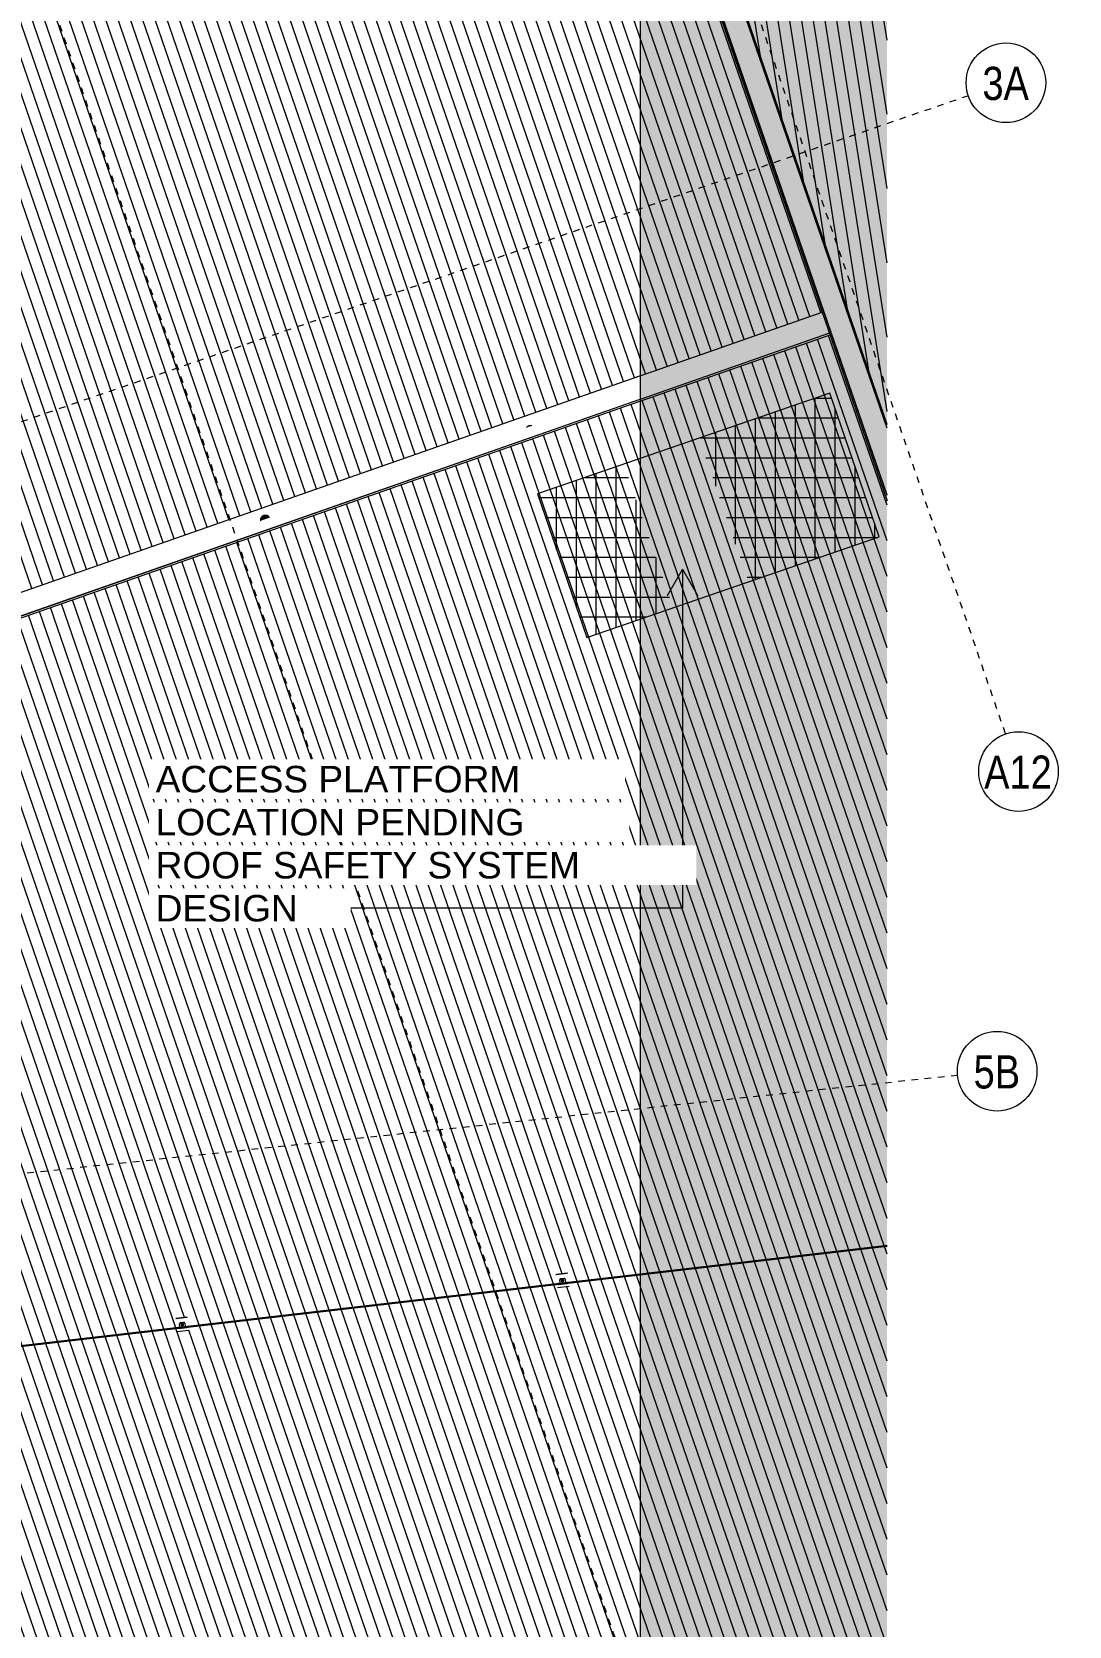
# Model space of a CAD drawing. Header units: metres. Extents: x -2477 to -2336, y 3945 to 4052.
# Drawn here: x -2352.71 to -2337.07, y 3971.49 to 3995.52 of the extents above; entities that cross this region are included whole.
import ezdxf

# ---------------------------------------------------------------- set-up
doc = ezdxf.new("R2010")
doc.units = ezdxf.units.M
doc.linetypes.add('Grid Line', pattern=[0.021, 0.012, -0.003, 0.003, -0.003])
for name, color, linetype, lineweight in [('A-DETL', 90, 'Continuous', 13), ('A-DETL-GENF', 92, 'Continuous', 5), ('A-GENM', 13, 'Continuous', 5), ('A-ROOF', 132, 'Continuous', 5), ('A-ROOF-PATT', 132, 'Continuous', 5), ('G-ANNO-TEXT', 231, 'Continuous', 5), ('P-SANR-FIXT', 6, 'Continuous', 5), ('Q-SPCQ', 91, 'Continuous', 5), ('S-GRID', 1, 'Continuous', 5), ('S-GRID-IDEN', 1, 'Continuous', 5)]:
    doc.layers.add(name, color=color, linetype=linetype, lineweight=lineweight)
doc.styles.add('Arial Narrow', font='ARIALN.TTF', dxfattribs={"height": 0.5})
doc.styles.add('Arial_1', font='arial.ttf', dxfattribs={"height": 0.4})

# ---------------------------------------------------------------- blocks, each defined once
blk = doc.blocks.new('Downpipe - L Spreader - Default-1309623-ROOF - Part A')
at = {"layer": 'P-SANR-FIXT'}
blk.add_hatch(color=211, dxfattribs=at).paths.add_polyline_path([(0.002, 2.039), (-0.081, 2.038), (-0.077, 2.035), (-0.059, 2.028), (-0.04, 2.025), (-0.02, 2.028), (-0.002, 2.035)])
blk.add_arc((-0.04, 2.1), 0.075, 236.4977, 304.5742, dxfattribs=at)
blk = doc.blocks.new('Downpipe - L Spreader - Default-V1-ROOF - Part A')
at = {"layer": 'P-SANR-FIXT'}
blk.add_hatch(color=211, dxfattribs=at).paths.add_polyline_path([(0.033, 2.085), (-0.113, 2.084), (-0.112, 2.081), (-0.105, 2.062), (-0.093, 2.047), (-0.077, 2.035), (-0.059, 2.028), (-0.04, 2.025), (-0.02, 2.028), (-0.002, 2.035), (0.013, 2.047), (0.025, 2.062), (0.033, 2.081)])
blk.add_arc((-0.04, 2.1), 0.075, 192.6333, 348.5185, dxfattribs=at)
blk = doc.blocks.new('Static Line_Sayfa_Metal Deck_Pan Mount - Up to 15 _ pitch - Max 2 Users-1848369-ROOF - Part A')
at = {"layer": 'Q-SPCQ'}
for p, q in [((-2339.817, 3977.225), (-2343.541, 3976.794)), ((-2343.541, 3976.786), (-2339.817, 3977.217)), ((-2343.541, 3976.794), (-2379.096, 3972.682)), ((-2379.095, 3972.674), (-2343.541, 3976.786)), ((-2344.808, 3976.789), (-2344.804, 3976.789)), ((-2344.803, 3976.789), (-2344.806, 3976.789)), ((-2344.803, 3976.789), (-2344.639, 3976.808)), ((-2344.64, 3976.808), (-2344.802, 3976.789)), ((-2344.745, 3976.66), (-2344.751, 3976.709)), ((-2344.688, 3976.732), (-2344.738, 3976.726)), ((-2344.688, 3976.732), (-2344.738, 3976.726)), ((-2344.728, 3976.693), (-2344.728, 3976.692)), ((-2344.721, 3976.695), (-2344.72, 3976.695)), ((-2344.719, 3976.695), (-2344.718, 3976.695)), ((-2344.7, 3976.702), (-2344.7, 3976.702)), ((-2344.698, 3976.702), (-2344.698, 3976.703)), ((-2344.691, 3976.705), (-2344.691, 3976.706)), ((-2344.672, 3976.722), (-2344.672, 3976.722)), ((-2344.672, 3976.719), (-2344.666, 3976.669)), ((-2344.636, 3976.809), (-2344.639, 3976.808)), ((-2344.638, 3976.808), (-2344.634, 3976.809)), ((-2344.781, 3976.59), (-2344.785, 3976.591)), ((-2344.616, 3976.61), (-2344.781, 3976.591)), ((-2344.77, 3976.654), (-2344.774, 3976.653)), ((-2344.773, 3976.642), (-2344.768, 3976.642)), ((-2344.767, 3976.655), (-2344.77, 3976.654)), ((-2344.766, 3976.642), (-2344.768, 3976.642)), ((-2344.641, 3976.669), (-2344.767, 3976.655)), ((-2344.766, 3976.642), (-2344.64, 3976.657)), ((-2344.641, 3976.669), (-2344.639, 3976.669)), ((-2344.64, 3976.657), (-2344.638, 3976.657)), ((-2344.635, 3976.669), (-2344.639, 3976.669)), ((-2344.638, 3976.657), (-2344.634, 3976.659)), ((-2344.611, 3976.611), (-2344.615, 3976.61)), ((-2350.54, 3976.126), (-2350.536, 3976.126)), ((-2350.535, 3976.126), (-2350.538, 3976.127)), ((-2350.535, 3976.126), (-2350.371, 3976.145)), ((-2350.372, 3976.145), (-2350.534, 3976.126)), ((-2350.502, 3975.991), (-2350.506, 3975.99)), ((-2350.504, 3975.98), (-2350.5, 3975.979)), ((-2350.499, 3975.992), (-2350.502, 3975.991)), ((-2350.498, 3975.979), (-2350.5, 3975.979)), ((-2350.373, 3976.007), (-2350.499, 3975.992)), ((-2350.498, 3975.979), (-2350.372, 3975.994)), ((-2350.477, 3975.997), (-2350.483, 3976.047)), ((-2350.42, 3976.069), (-2350.47, 3976.063)), ((-2350.42, 3976.069), (-2350.47, 3976.063)), ((-2350.46, 3976.03), (-2350.46, 3976.03)), ((-2350.452, 3976.032), (-2350.452, 3976.032)), ((-2350.45, 3976.032), (-2350.45, 3976.032)), ((-2350.432, 3976.039), (-2350.432, 3976.039)), ((-2350.43, 3976.04), (-2350.43, 3976.04)), ((-2350.423, 3976.043), (-2350.423, 3976.043)), ((-2350.404, 3976.059), (-2350.404, 3976.059)), ((-2350.403, 3976.056), (-2350.398, 3976.007)), ((-2350.373, 3976.007), (-2350.371, 3976.007)), ((-2350.372, 3975.994), (-2350.37, 3975.994)), ((-2350.368, 3976.146), (-2350.371, 3976.145)), ((-2350.367, 3976.006), (-2350.371, 3976.007)), ((-2350.37, 3976.145), (-2350.366, 3976.146)), ((-2350.37, 3975.994), (-2350.365, 3975.996)), ((-2350.513, 3975.928), (-2350.517, 3975.928)), ((-2350.348, 3975.947), (-2350.512, 3975.928)), ((-2350.343, 3975.948), (-2350.347, 3975.947))]:
    blk.add_line(p, q, dxfattribs=at)
at = {"layer": 'Q-SPCQ', "flags": 128}
for points in [[(-2344.72, 3976.695), (-2344.72, 3976.694), (-2344.72, 3976.694), (-2344.72, 3976.693), (-2344.72, 3976.693), (-2344.719, 3976.693), (-2344.719, 3976.692), (-2344.719, 3976.692), (-2344.719, 3976.691), (-2344.718, 3976.691), (-2344.718, 3976.691), (-2344.718, 3976.69), (-2344.717, 3976.69), (-2344.717, 3976.69), (-2344.717, 3976.689), (-2344.716, 3976.689), (-2344.716, 3976.689), (-2344.716, 3976.689), (-2344.715, 3976.688), (-2344.715, 3976.688), (-2344.714, 3976.688), (-2344.714, 3976.688), (-2344.714, 3976.688), (-2344.713, 3976.687), (-2344.713, 3976.687), (-2344.712, 3976.687), (-2344.712, 3976.687), (-2344.711, 3976.687), (-2344.711, 3976.687), (-2344.71, 3976.687), (-2344.71, 3976.687), (-2344.709, 3976.687), (-2344.709, 3976.687), (-2344.708, 3976.687), (-2344.708, 3976.687)], [(-2344.718, 3976.695), (-2344.718, 3976.695), (-2344.718, 3976.695), (-2344.718, 3976.694), (-2344.718, 3976.694), (-2344.718, 3976.694), (-2344.717, 3976.693), (-2344.717, 3976.693), (-2344.717, 3976.693), (-2344.717, 3976.692), (-2344.717, 3976.692), (-2344.716, 3976.692), (-2344.716, 3976.691), (-2344.716, 3976.691), (-2344.715, 3976.691), (-2344.715, 3976.691), (-2344.715, 3976.69), (-2344.714, 3976.69), (-2344.714, 3976.69), (-2344.714, 3976.69), (-2344.713, 3976.69), (-2344.713, 3976.689), (-2344.713, 3976.689), (-2344.712, 3976.689), (-2344.712, 3976.689), (-2344.712, 3976.689), (-2344.711, 3976.689), (-2344.711, 3976.689), (-2344.71, 3976.689), (-2344.71, 3976.689), (-2344.71, 3976.689), (-2344.709, 3976.689), (-2344.709, 3976.689), (-2344.709, 3976.689), (-2344.708, 3976.689)], [(-2344.708, 3976.687), (-2344.708, 3976.687), (-2344.707, 3976.687), (-2344.707, 3976.687), (-2344.706, 3976.687), (-2344.706, 3976.687), (-2344.705, 3976.688), (-2344.705, 3976.688), (-2344.704, 3976.688), (-2344.704, 3976.688), (-2344.704, 3976.688), (-2344.703, 3976.689), (-2344.703, 3976.689), (-2344.702, 3976.689), (-2344.702, 3976.689), (-2344.702, 3976.69), (-2344.701, 3976.69), (-2344.701, 3976.69), (-2344.701, 3976.691), (-2344.7, 3976.691), (-2344.7, 3976.691), (-2344.7, 3976.692), (-2344.7, 3976.692), (-2344.699, 3976.693), (-2344.699, 3976.693), (-2344.699, 3976.693), (-2344.699, 3976.694), (-2344.698, 3976.694), (-2344.698, 3976.695), (-2344.698, 3976.695), (-2344.698, 3976.696), (-2344.698, 3976.696), (-2344.698, 3976.697), (-2344.698, 3976.697), (-2344.698, 3976.697), (-2344.698, 3976.698), (-2344.698, 3976.698), (-2344.698, 3976.699), (-2344.698, 3976.699), (-2344.698, 3976.7), (-2344.698, 3976.7), (-2344.698, 3976.701), (-2344.698, 3976.701), (-2344.698, 3976.702), (-2344.698, 3976.702), (-2344.698, 3976.702)], [(-2344.708, 3976.689), (-2344.708, 3976.689), (-2344.707, 3976.689), (-2344.707, 3976.689), (-2344.707, 3976.689), (-2344.706, 3976.689), (-2344.706, 3976.689), (-2344.706, 3976.689), (-2344.705, 3976.69), (-2344.705, 3976.69), (-2344.705, 3976.69), (-2344.704, 3976.69), (-2344.704, 3976.69), (-2344.704, 3976.691), (-2344.703, 3976.691), (-2344.703, 3976.691), (-2344.703, 3976.691), (-2344.702, 3976.692), (-2344.702, 3976.692), (-2344.702, 3976.692), (-2344.702, 3976.692), (-2344.701, 3976.693), (-2344.701, 3976.693), (-2344.701, 3976.693), (-2344.701, 3976.694), (-2344.701, 3976.694), (-2344.7, 3976.694), (-2344.7, 3976.695), (-2344.7, 3976.695), (-2344.7, 3976.696), (-2344.7, 3976.696), (-2344.7, 3976.696), (-2344.7, 3976.697), (-2344.7, 3976.697), (-2344.7, 3976.697), (-2344.7, 3976.698), (-2344.7, 3976.698), (-2344.7, 3976.699), (-2344.7, 3976.699), (-2344.7, 3976.699), (-2344.7, 3976.7), (-2344.7, 3976.7), (-2344.7, 3976.701), (-2344.7, 3976.701), (-2344.7, 3976.701), (-2344.7, 3976.702)], [(-2350.452, 3976.032), (-2350.452, 3976.031), (-2350.452, 3976.031), (-2350.452, 3976.031), (-2350.452, 3976.03), (-2350.451, 3976.03), (-2350.451, 3976.029), (-2350.451, 3976.029), (-2350.451, 3976.029), (-2350.45, 3976.028), (-2350.45, 3976.028), (-2350.45, 3976.028), (-2350.449, 3976.027), (-2350.449, 3976.027), (-2350.449, 3976.027), (-2350.448, 3976.026), (-2350.448, 3976.026), (-2350.447, 3976.026), (-2350.447, 3976.026), (-2350.447, 3976.025), (-2350.446, 3976.025), (-2350.446, 3976.025), (-2350.445, 3976.025), (-2350.445, 3976.025), (-2350.444, 3976.024), (-2350.444, 3976.024), (-2350.444, 3976.024), (-2350.443, 3976.024), (-2350.443, 3976.024), (-2350.442, 3976.024), (-2350.442, 3976.024), (-2350.441, 3976.024), (-2350.441, 3976.024), (-2350.44, 3976.024), (-2350.44, 3976.024)], [(-2350.45, 3976.032), (-2350.45, 3976.032), (-2350.45, 3976.032), (-2350.45, 3976.031), (-2350.45, 3976.031), (-2350.45, 3976.031), (-2350.449, 3976.03), (-2350.449, 3976.03), (-2350.449, 3976.03), (-2350.449, 3976.029), (-2350.448, 3976.029), (-2350.448, 3976.029), (-2350.448, 3976.028), (-2350.448, 3976.028), (-2350.447, 3976.028), (-2350.447, 3976.028), (-2350.447, 3976.028), (-2350.446, 3976.027), (-2350.446, 3976.027), (-2350.446, 3976.027), (-2350.445, 3976.027), (-2350.445, 3976.027), (-2350.445, 3976.026), (-2350.444, 3976.026), (-2350.444, 3976.026), (-2350.443, 3976.026), (-2350.443, 3976.026), (-2350.443, 3976.026), (-2350.442, 3976.026), (-2350.442, 3976.026), (-2350.442, 3976.026), (-2350.441, 3976.026), (-2350.441, 3976.026), (-2350.44, 3976.026), (-2350.44, 3976.026)], [(-2350.44, 3976.024), (-2350.439, 3976.024), (-2350.439, 3976.024), (-2350.439, 3976.024), (-2350.438, 3976.024), (-2350.438, 3976.025), (-2350.437, 3976.025), (-2350.437, 3976.025), (-2350.436, 3976.025), (-2350.436, 3976.025), (-2350.435, 3976.025), (-2350.435, 3976.026), (-2350.435, 3976.026), (-2350.434, 3976.026), (-2350.434, 3976.027), (-2350.434, 3976.027), (-2350.433, 3976.027), (-2350.433, 3976.027), (-2350.433, 3976.028), (-2350.432, 3976.028), (-2350.432, 3976.029), (-2350.432, 3976.029), (-2350.431, 3976.029), (-2350.431, 3976.03), (-2350.431, 3976.03), (-2350.431, 3976.031), (-2350.43, 3976.031), (-2350.43, 3976.031), (-2350.43, 3976.032), (-2350.43, 3976.032), (-2350.43, 3976.033), (-2350.43, 3976.033), (-2350.43, 3976.034), (-2350.43, 3976.034), (-2350.43, 3976.035), (-2350.43, 3976.035), (-2350.429, 3976.036), (-2350.429, 3976.036), (-2350.43, 3976.036), (-2350.43, 3976.037), (-2350.43, 3976.037), (-2350.43, 3976.038), (-2350.43, 3976.038), (-2350.43, 3976.039), (-2350.43, 3976.039), (-2350.43, 3976.04)], [(-2350.44, 3976.026), (-2350.44, 3976.026), (-2350.439, 3976.026), (-2350.439, 3976.026), (-2350.439, 3976.026), (-2350.438, 3976.026), (-2350.438, 3976.026), (-2350.437, 3976.027), (-2350.437, 3976.027), (-2350.437, 3976.027), (-2350.436, 3976.027), (-2350.436, 3976.027), (-2350.436, 3976.028), (-2350.435, 3976.028), (-2350.435, 3976.028), (-2350.435, 3976.028), (-2350.435, 3976.028), (-2350.434, 3976.029), (-2350.434, 3976.029), (-2350.434, 3976.029), (-2350.433, 3976.03), (-2350.433, 3976.03), (-2350.433, 3976.03), (-2350.433, 3976.031), (-2350.433, 3976.031), (-2350.432, 3976.031), (-2350.432, 3976.032), (-2350.432, 3976.032), (-2350.432, 3976.032), (-2350.432, 3976.033), (-2350.432, 3976.033), (-2350.432, 3976.033), (-2350.432, 3976.034), (-2350.432, 3976.034), (-2350.432, 3976.035), (-2350.431, 3976.035), (-2350.431, 3976.035), (-2350.431, 3976.036), (-2350.431, 3976.036), (-2350.432, 3976.037), (-2350.432, 3976.037), (-2350.432, 3976.037), (-2350.432, 3976.038), (-2350.432, 3976.038), (-2350.432, 3976.038), (-2350.432, 3976.039)]]:
    blk.add_lwpolyline(points, dxfattribs=at)
at = {"layer": 'Q-SPCQ'}
for centre, major_axis, ratio, start_param, end_param in [((-2344.803, 3976.789), (0.000993, 0.000114), 0.051111, 3.405023, 4.72366), ((-2344.802, 3976.789), (0.000993, 0.000114), 0.051111, 3.405023, 4.72366), ((-2344.736, 3976.711), (0.0142, 0.0049), 0.99863, 1.354026, 2.924822), ((-2344.736, 3976.711), (0.0142, 0.0049), 0.99863, 1.354026, 2.924822), ((-2344.71, 3976.699), (0.0188, 0.0065), 0.99863, 1.354026, 3.71022), ((-2344.709, 3976.699), (0.0188, 0.0065), 0.99863, 1.354026, 4.495618), ((-2344.709, 3976.699), (0.0111, 0.0038), 0.99863, 1.354026, 4.495618), ((-2344.709, 3976.699), (0.0188, 0.0065), 0.99863, 4.495618, 7.637211), ((-2344.71, 3976.699), (0.0188, 0.0065), 0.99863, 6.066415, 7.637211), ((-2344.709, 3976.699), (0.0111, 0.0038), 0.99863, 4.495618, 7.637211), ((-2344.686, 3976.717), (0.0142, 0.0049), 0.99863, 0.045029, 1.354026), ((-2344.686, 3976.717), (0.0142, 0.0049), 0.99863, 6.066415, 7.637211), ((-2344.686, 3976.717), (0.0142, 0.0049), 0.99863, 6.066415, 6.283185), ((-2344.64, 3976.808), (0.000993, 0.000114), 0.051111, 4.72366, 6.042297), ((-2344.639, 3976.808), (0.000993, 0.000114), 0.051111, 4.72366, 6.042297), ((-2344.781, 3976.591), (0.000993, 0.000114), 0.051111, 3.405023, 4.72366), ((-2344.773, 3976.648), (-0.0006, 0.00518), 0.011256, 0.002657, 1.148279), ((-2344.773, 3976.648), (-0.0006, 0.00518), 0.011256, 4.675294, 6.283185), ((-2344.773, 3976.648), (-0.0006, 0.00518), 0.011256, 3.141593, 4.661252), ((-2344.773, 3976.648), (-0.0006, 0.00518), 0.011256, 1.972919, 3.138936), ((-2344.745, 3976.66), (-0.00046, 0.00397), 0.011256, 1.51966, 2.566857), ((-2344.666, 3976.669), (-0.00046, 0.00397), 0.011256, 1.51966, 2.566857), ((-2344.634, 3976.664), (-0.0006, 0.00518), 0.011256, 4.675294, 6.280529), ((-2344.634, 3976.664), (-0.0006, 0.00518), 0.011256, 0, 0.472462), ((-2344.634, 3976.664), (-0.0006, 0.00518), 0.011256, 3.144249, 4.661252), ((-2344.634, 3976.664), (-0.0006, 0.00518), 0.011256, 1.973388, 3.141593), ((-2344.616, 3976.61), (0.000993, 0.000114), 0.051111, 4.72366, 6.042297), ((-2350.535, 3976.126), (0.000993, 0.000114), 0.051111, 3.405023, 4.72366), ((-2350.534, 3976.126), (0.000993, 0.000114), 0.051111, 3.405023, 4.72366), ((-2350.505, 3975.985), (-0.0006, 0.00518), 0.011256, 0.002657, 1.035936), ((-2350.505, 3975.985), (-0.0006, 0.00518), 0.011256, 4.661252, 6.283185), ((-2350.505, 3975.985), (-0.0006, 0.00518), 0.011256, 3.141593, 4.661252), ((-2350.505, 3975.985), (-0.0006, 0.00518), 0.011256, 2.566857, 3.138936), ((-2350.468, 3976.048), (0.0142, 0.0049), 0.99863, 1.354026, 2.924822), ((-2350.468, 3976.048), (0.0142, 0.0049), 0.99863, 1.354026, 2.924822), ((-2350.477, 3975.997), (-0.00046, 0.00397), 0.011256, 1.51966, 2.566857), ((-2350.441, 3976.036), (0.0188, 0.0065), 0.99863, 1.354026, 3.71022), ((-2350.441, 3976.036), (0.0188, 0.0065), 0.99863, 1.354026, 4.495618), ((-2350.441, 3976.036), (0.0111, 0.0038), 0.99863, 1.354026, 4.495618), ((-2350.441, 3976.036), (0.0188, 0.0065), 0.99863, 6.066415, 7.637211), ((-2350.441, 3976.036), (0.0188, 0.0065), 0.99863, 4.495618, 7.637211), ((-2350.441, 3976.036), (0.0111, 0.0038), 0.99863, 4.495618, 7.637211), ((-2350.418, 3976.054), (0.0142, 0.0049), 0.99863, 0.045029, 1.354026), ((-2350.418, 3976.054), (0.0142, 0.0049), 0.99863, 6.066415, 7.637211), ((-2350.418, 3976.054), (0.0142, 0.0049), 0.99863, 6.066415, 6.283185), ((-2350.398, 3976.006), (-0.00046, 0.00397), 0.011256, 1.51966, 2.566857), ((-2350.372, 3976.145), (0.000993, 0.000114), 0.051111, 4.72366, 6.042297), ((-2350.371, 3976.145), (0.000993, 0.000114), 0.051111, 4.72366, 6.042297), ((-2350.366, 3976.001), (-0.0006, 0.00518), 0.011256, 4.661252, 6.280529), ((-2350.366, 3976.001), (-0.0006, 0.00518), 0.011256, 0, 1.255448), ((-2350.366, 3976.001), (-0.0006, 0.00518), 0.011256, 3.144249, 4.661252), ((-2350.366, 3976.001), (-0.0006, 0.00518), 0.011256, 2.566857, 3.141593), ((-2350.512, 3975.928), (0.000993, 0.000114), 0.051111, 3.405023, 4.72366), ((-2350.348, 3975.947), (0.000993, 0.000114), 0.051111, 4.72366, 6.042297)]:
    blk.add_ellipse(centre, major_axis=major_axis, ratio=ratio, start_param=start_param, end_param=end_param, dxfattribs=at)
blk = doc.blocks.new('Roofs 1 - Roofs 1-2640243-ROOF - Part A')
at = {"layer": 'A-ROOF'}
for p, q in [((-2340.686, 3990.978), (-2343.541, 3989.979)), ((-2340.686, 3990.976), (-2343.541, 3989.977)), ((-2343.541, 3989.95), (-2340.677, 3990.952)), ((-2343.542, 3989.979), (-2396.992, 3971.279)), ((-2343.542, 3989.977), (-2396.991, 3971.277)), ((-2396.983, 3971.253), (-2343.542, 3989.95))]:
    blk.add_line(p, q, dxfattribs=at)
blk = doc.blocks.new('Gutter 01 - Gutter 01-2642328-ROOF - Part A')
at = {"layer": 'A-GENM'}
for p, q in [((-2346.29, 4007.454), (-2346.35, 4007.43)), ((-2346.348, 4007.43), (-2346.287, 4007.455)), ((-2346.006, 4007.551), (-2345.999, 4007.55)), ((-2346.002, 4007.552), (-2346.005, 4007.552)), ((-2345.998, 4007.55), (-2346.001, 4007.551)), ((-2345.999, 4007.55), (-2345.998, 4007.55)), ((-2343.795, 4001.149), (-2345.999, 4007.55)), ((-2343.794, 4001.15), (-2345.998, 4007.55)), ((-2346.352, 4007.429), (-2344.156, 4001.053)), ((-2346.325, 4007.438), (-2346.346, 4007.431)), ((-2346.346, 4007.431), (-2346.327, 4007.437)), ((-2346.327, 4007.437), (-2346.325, 4007.438)), ((-2344.131, 4001.06), (-2346.327, 4007.437)), ((-2344.129, 4001.06), (-2346.325, 4007.438)), ((-2343.811, 4001.145), (-2344.844, 4004.145)), ((-2344.156, 4001.053), (-2343.871, 4000.225)), ((-2343.84, 4000.217), (-2344.131, 4001.06)), ((-2343.838, 4000.216), (-2344.129, 4001.06)), ((-2343.456, 4000.114), (-2343.811, 4001.145)), ((-2343.437, 4000.108), (-2343.795, 4001.149)), ((-2343.435, 4000.108), (-2343.794, 4001.15)), ((-2343.871, 4000.225), (-2343.474, 3999.073)), ((-2343.449, 3999.08), (-2343.84, 4000.217)), ((-2343.447, 3999.08), (-2343.838, 4000.216)), ((-2343.129, 3999.165), (-2343.456, 4000.114)), ((-2343.114, 3999.17), (-2343.437, 4000.108)), ((-2343.112, 3999.17), (-2343.435, 4000.108)), ((-2343.474, 3999.073), (-2339.817, 3988.451)), ((-2339.817, 3988.532), (-2343.449, 3999.08)), ((-2339.817, 3988.537), (-2343.447, 3999.08)), ((-2339.817, 3989.545), (-2343.129, 3999.165)), ((-2339.817, 3989.595), (-2343.114, 3999.17)), ((-2339.817, 3989.601), (-2343.112, 3999.17))]:
    blk.add_line(p, q, dxfattribs=at)
for major_axis, start_param, end_param in [((0.00611, 0.0021), 2.274079, 4.620064), ((0.00422, 0.00145), 2.265457, 3.050326), ((0.00422, 0.00145), 3.573572, 3.835195)]:
    blk.add_ellipse((-2346.346, 4007.431), major_axis=major_axis, ratio=0.052137, start_param=start_param, end_param=end_param, dxfattribs=at)
blk = doc.blocks.new('Grid - A1-3055139-ROOF - Part A')
at = {"layer": 'S-GRID-IDEN'}
blk.add_circle((0, 0), 0.003, dxfattribs=at)

msp = doc.modelspace()

# ---------------------------------------------------------------- hatches: boundary and pattern name
at = {"layer": 'A-DETL-GENF', "transparency": 33554585}
msp.add_hatch(color=7, dxfattribs=at).paths.add_polyline_path([(-2343.541, 3945.451), (-2339.817, 3945.451), (-2339.817, 4050.268), (-2343.541, 4050.268), (-2343.542, 4001.217), (-2345.559, 4000.677), (-2341.524, 3999.596), (-2343.541, 3999.055), (-2343.541, 3958.553)])
at = {"layer": 'A-DETL-GENF'}
h = msp.add_hatch(dxfattribs=at)
h.set_pattern_fill('FP_8', style=0, pattern_type=2)
h.set_pattern_definition([(0, (0, 0), (0, 0.3), []), (90, (0, 0), (-0.3, 2e-17), [])])
h.paths.add_polyline_path([(-2344.344, 3986.39), (-2343.039, 3986.839), (-2343.784, 3989.003), (-2345.089, 3988.554), (-2344.91, 3988.033)])
h.paths.add_polyline_path([(-2341.904, 3987.23), (-2339.936, 3987.907), (-2340.681, 3990.071), (-2342.649, 3989.394), (-2342.181, 3988.033)])
at = {"layer": 'A-ROOF-PATT'}
h = msp.add_hatch(dxfattribs=at)
h.set_pattern_fill('FP_2', color=256, style=0, pattern_type=2)
h.set_pattern_definition([(109, (-11.202, 32.533), (-0.165465751, -0.056974427), [])])
h.paths.add_polyline_path([(-2345.649, 4003.051), (-2345.651, 4003.048), (-2345.65, 4003.05)])
h.paths.add_polyline_path([(-2347.645, 4002.362), (-2347.648, 4002.36), (-2347.647, 4002.361)])
h.paths.add_polyline_path([(-2348.533, 4002.056), (-2348.536, 4002.054), (-2348.534, 4002.056)])
h.paths.add_polyline_path([(-2438.679, 3971.016), (-2438.681, 3971.014), (-2438.68, 3971.016)])
h.paths.add_polyline_path([(-2440.675, 3970.329), (-2440.678, 3970.327), (-2440.678, 3970.328)])
h.paths.add_polyline_path([(-2441.564, 3970.024), (-2441.567, 3970.021), (-2441.565, 3970.023)])
h.paths.add_polyline_path([(-2442.768, 3969.616), (-2442.76, 3969.618), (-2442.767, 3969.617)])
h.paths.add_polyline_path([(-2442.301, 3969.777), (-2442.291, 3969.779), (-2442.3, 3969.777)])
h.paths.add_polyline_path([(-2439.204, 3970.842), (-2439.194, 3970.845), (-2439.203, 3970.843)])
h.paths.add_polyline_path([(-2349.737, 4001.648), (-2349.729, 4001.65), (-2349.736, 4001.649)])
h.paths.add_polyline_path([(-2349.27, 4001.809), (-2349.26, 4001.812), (-2349.269, 4001.809)])
h.paths.add_polyline_path([(-2346.174, 4002.876), (-2346.164, 4002.879), (-2346.173, 4002.877)])
h.paths.add_polyline_path([(-2446.272, 3957.699), (-2397.722, 3974.416), (-2396.789, 3971.706), (-2340.796, 3991.296), (-2344.898, 4003.207), (-2345.402, 4003.034), (-2345.433, 4003.124), (-2346.492, 4002.759), (-2346.495, 4002.757), (-2350.563, 4001.354), (-2350.522, 4001.235), (-2350.526, 4001.234), (-2350.526, 4001.232), (-2350.684, 4001.178), (-2350.684, 4001.178), (-2350.688, 4001.178), (-2350.729, 4001.298), (-2356.039, 3999.47), (-2355.997, 3999.349), (-2356.001, 3999.349), (-2356.001, 3999.347), (-2356.159, 3999.293), (-2356.159, 3999.292), (-2356.163, 3999.293), (-2356.204, 3999.413), (-2361.514, 3997.585), (-2361.472, 3997.464), (-2361.476, 3997.464), (-2361.476, 3997.461), (-2361.634, 3997.407), (-2361.634, 3997.407), (-2361.638, 3997.407), (-2361.679, 3997.528), (-2366.989, 3995.699), (-2366.947, 3995.579), (-2366.951, 3995.579), (-2366.951, 3995.576), (-2367.109, 3995.522), (-2367.109, 3995.522), (-2367.113, 3995.522), (-2367.154, 3995.642), (-2372.464, 3993.814), (-2372.422, 3993.694), (-2372.426, 3993.693), (-2372.426, 3993.691), (-2372.584, 3993.637), (-2372.584, 3993.637), (-2372.588, 3993.637), (-2372.629, 3993.757), (-2377.939, 3991.929), (-2377.897, 3991.809), (-2377.901, 3991.808), (-2377.901, 3991.806), (-2378.059, 3991.752), (-2378.059, 3991.752), (-2378.063, 3991.752), (-2378.104, 3991.872), (-2383.414, 3990.044), (-2383.372, 3989.923), (-2383.376, 3989.923), (-2383.376, 3989.921), (-2383.534, 3989.867), (-2383.534, 3989.866), (-2383.538, 3989.867), (-2383.579, 3989.987), (-2388.889, 3988.159), (-2388.847, 3988.038), (-2388.851, 3988.038), (-2388.851, 3988.035), (-2389.009, 3987.981), (-2389.009, 3987.981), (-2389.013, 3987.981), (-2389.054, 3988.102), (-2394.364, 3986.273), (-2394.322, 3986.153), (-2394.326, 3986.153), (-2394.326, 3986.15), (-2394.484, 3986.096), (-2394.484, 3986.096), (-2394.488, 3986.096), (-2394.529, 3986.216), (-2399.839, 3984.388), (-2399.797, 3984.268), (-2399.801, 3984.267), (-2399.801, 3984.265), (-2399.959, 3984.211), (-2399.959, 3984.211), (-2399.963, 3984.211), (-2400.004, 3984.331), (-2405.314, 3982.503), (-2405.272, 3982.383), (-2405.276, 3982.382), (-2405.276, 3982.38), (-2405.434, 3982.326), (-2405.434, 3982.326), (-2405.438, 3982.326), (-2405.479, 3982.446), (-2410.789, 3980.618), (-2410.747, 3980.497), (-2410.751, 3980.497), (-2410.751, 3980.495), (-2410.909, 3980.441), (-2410.909, 3980.44), (-2410.913, 3980.441), (-2410.954, 3980.561), (-2416.264, 3978.733), (-2416.222, 3978.612), (-2416.226, 3978.612), (-2416.226, 3978.609), (-2416.384, 3978.555), (-2416.384, 3978.555), (-2416.388, 3978.555), (-2416.429, 3978.676), (-2421.739, 3976.847), (-2421.698, 3976.727), (-2421.701, 3976.727), (-2421.701, 3976.724), (-2421.859, 3976.67), (-2421.859, 3976.67), (-2421.863, 3976.67), (-2421.904, 3976.79), (-2427.214, 3974.962), (-2427.173, 3974.842), (-2427.176, 3974.841), (-2427.177, 3974.839), (-2427.334, 3974.785), (-2427.334, 3974.785), (-2427.338, 3974.785), (-2427.38, 3974.905), (-2432.689, 3973.077), (-2432.648, 3972.957), (-2432.651, 3972.956), (-2432.652, 3972.954), (-2432.809, 3972.9), (-2432.809, 3972.9), (-2432.813, 3972.9), (-2432.855, 3973.02), (-2438.164, 3971.192), (-2438.123, 3971.071), (-2438.126, 3971.071), (-2438.127, 3971.069), (-2438.284, 3971.015), (-2438.284, 3971.014), (-2438.288, 3971.015), (-2438.331, 3971.135), (-2438.545, 3971.061), (-2438.577, 3971.05), (-2438.608, 3971.039), (-2438.648, 3971.026), (-2438.729, 3970.998), (-2438.969, 3970.916), (-2439.204, 3970.835), (-2439.245, 3970.82), (-2443.461, 3969.368), (-2443.432, 3969.279), (-2443.952, 3969.1), (-2444.003, 3969.247), (-2443.481, 3969.427), (-2443.464, 3969.377), (-2438.333, 3971.144), (-2438.353, 3971.203), (-2438.348, 3971.201), (-2438.348, 3971.203), (-2438.347, 3971.204), (-2438.19, 3971.257), (-2438.191, 3971.257), (-2438.187, 3971.26), (-2438.167, 3971.199), (-2432.857, 3973.027), (-2432.878, 3973.088), (-2432.873, 3973.086), (-2432.873, 3973.088), (-2432.872, 3973.089), (-2432.715, 3973.142), (-2432.715, 3973.143), (-2432.712, 3973.145), (-2432.692, 3973.084), (-2427.382, 3974.913), (-2427.403, 3974.973), (-2427.398, 3974.971), (-2427.398, 3974.973), (-2427.397, 3974.974), (-2427.24, 3975.027), (-2427.24, 3975.028), (-2427.237, 3975.03), (-2427.217, 3974.97), (-2421.907, 3976.798), (-2421.928, 3976.858), (-2421.923, 3976.856), (-2421.923, 3976.859), (-2421.922, 3976.859), (-2421.765, 3976.913), (-2421.765, 3976.913), (-2421.762, 3976.915), (-2421.742, 3976.855), (-2416.432, 3978.683), (-2416.453, 3978.743), (-2416.448, 3978.741), (-2416.448, 3978.744), (-2416.436, 3978.748), (-2416.29, 3978.798), (-2416.29, 3978.798), (-2416.287, 3978.8), (-2416.267, 3978.74), (-2410.957, 3980.568), (-2410.978, 3980.629), (-2410.973, 3980.627), (-2410.973, 3980.629), (-2410.972, 3980.63), (-2410.815, 3980.683), (-2410.815, 3980.683), (-2410.812, 3980.686), (-2410.792, 3980.625), (-2405.482, 3982.453), (-2405.503, 3982.514), (-2405.498, 3982.512), (-2405.498, 3982.514), (-2405.497, 3982.515), (-2405.34, 3982.568), (-2405.34, 3982.569), (-2405.337, 3982.571), (-2405.316, 3982.51), (-2400.007, 3984.339), (-2400.028, 3984.399), (-2400.023, 3984.397), (-2400.023, 3984.399), (-2400.022, 3984.4), (-2399.865, 3984.453), (-2399.865, 3984.454), (-2399.862, 3984.456), (-2399.841, 3984.396), (-2394.532, 3986.224), (-2394.553, 3986.284), (-2394.548, 3986.282), (-2394.548, 3986.285), (-2394.547, 3986.285), (-2394.39, 3986.339), (-2394.39, 3986.339), (-2394.387, 3986.341), (-2394.366, 3986.281), (-2389.057, 3988.109), (-2389.078, 3988.17), (-2389.073, 3988.167), (-2389.073, 3988.17), (-2389.072, 3988.17), (-2388.915, 3988.224), (-2388.915, 3988.224), (-2388.912, 3988.227), (-2388.891, 3988.166), (-2383.582, 3989.994), (-2383.603, 3990.055), (-2383.598, 3990.053), (-2383.598, 3990.055), (-2383.597, 3990.056), (-2383.44, 3990.109), (-2383.44, 3990.109), (-2383.437, 3990.112), (-2383.416, 3990.051), (-2378.107, 3991.879), (-2378.126, 3991.94), (-2378.123, 3991.938), (-2378.123, 3991.94), (-2378.121, 3991.941), (-2377.965, 3991.994), (-2377.965, 3991.995), (-2377.962, 3991.997), (-2377.941, 3991.936), (-2372.632, 3993.765), (-2372.653, 3993.825), (-2372.648, 3993.823), (-2372.648, 3993.825), (-2372.646, 3993.826), (-2372.49, 3993.879), (-2372.49, 3993.88), (-2372.487, 3993.882), (-2372.466, 3993.822), (-2367.157, 3995.65), (-2367.178, 3995.71), (-2367.173, 3995.708), (-2367.173, 3995.711), (-2367.171, 3995.711), (-2367.015, 3995.765), (-2367.015, 3995.765), (-2367.012, 3995.767), (-2366.991, 3995.707), (-2361.682, 3997.535), (-2361.703, 3997.596), (-2361.698, 3997.593), (-2361.698, 3997.596), (-2361.696, 3997.596), (-2361.54, 3997.65), (-2361.54, 3997.65), (-2361.537, 3997.653), (-2361.516, 3997.592), (-2356.207, 3999.42), (-2356.228, 3999.481), (-2356.223, 3999.479), (-2356.223, 3999.481), (-2356.221, 3999.482), (-2356.065, 3999.535), (-2356.065, 3999.535), (-2356.062, 3999.538), (-2356.041, 3999.477), (-2350.732, 4001.305), (-2350.753, 4001.366), (-2350.748, 4001.364), (-2350.748, 4001.366), (-2350.746, 4001.367), (-2350.59, 4001.42), (-2350.59, 4001.421), (-2350.587, 4001.423), (-2350.565, 4001.362), (-2350.377, 4001.427), (-2350.321, 4001.447), (-2345.436, 4003.132), (-2345.453, 4003.181), (-2344.949, 4003.355), (-2346.35, 4007.43), (-2346.327, 4007.439), (-2346.303, 4007.449), (-2347.927, 4012.168), (-2347.627, 4012.271), (-2345.999, 4007.55), (-2345.998, 4007.55), (-2347.624, 4012.274), (-2452.621, 3976.12), (-2446.268, 3957.701)])
h = msp.add_hatch(dxfattribs=at)
h.set_pattern_fill('FP_6', color=256, style=0, pattern_type=2)
h.set_pattern_definition([(98.997, (-846.361, -385.726), (-0.1728406375, -0.027406489), [])])
h.paths.add_polyline_path([(-2342.432, 4004.12), (-2342.437, 4004.12), (-2342.436, 4004.119)])
h.paths.add_polyline_path([(-2342.935, 4003.995), (-2342.935, 4003.994), (-2342.938, 4003.994)])
h.paths.add_polyline_path([(-2339.817, 3989.602), (-2339.818, 4004.771), (-2339.872, 4004.757), (-2339.893, 4004.751), (-2343.004, 4003.977), (-2342.982, 4003.882), (-2343.516, 4003.748), (-2343.552, 4003.9), (-2343.018, 4004.033), (-2343.006, 4003.984), (-2339.817, 4004.779), (-2339.817, 4008.779), (-2345.898, 4007.263), (-2339.841, 3989.671)])
h = msp.add_hatch(dxfattribs=at)
h.set_pattern_fill('FP_5', color=256, style=0, pattern_type=2)
h.set_pattern_definition([(109, (-3.94, 11.442), (-0.165465751, -0.056974427), [])])
h.paths.add_polyline_path([(-2381.326, 3972.418), (-2381.332, 3972.416), (-2381.332, 3972.416)])
h.paths.add_polyline_path([(-2381.904, 3972.351), (-2381.906, 3972.35), (-2381.911, 3972.35)])
h.paths.add_polyline_path([(-2384.346, 3972.069), (-2384.353, 3972.067), (-2384.353, 3972.068)])
h.paths.add_polyline_path([(-2365.357, 3967.434), (-2339.817, 3967.434), (-2339.817, 3977.217), (-2344.617, 3976.662), (-2344.611, 3976.611), (-2344.615, 3976.611), (-2344.616, 3976.61), (-2344.781, 3976.591), (-2344.783, 3976.591), (-2344.785, 3976.591), (-2344.791, 3976.642), (-2350.349, 3975.999), (-2350.343, 3975.948), (-2350.347, 3975.948), (-2350.348, 3975.947), (-2350.513, 3975.928), (-2350.514, 3975.928), (-2350.517, 3975.928), (-2350.523, 3975.979), (-2356.081, 3975.336), (-2356.075, 3975.285), (-2356.079, 3975.286), (-2356.08, 3975.284), (-2356.245, 3975.265), (-2356.246, 3975.265), (-2356.249, 3975.265), (-2356.255, 3975.316), (-2361.813, 3974.673), (-2361.807, 3974.622), (-2361.811, 3974.623), (-2361.811, 3974.621), (-2361.977, 3974.602), (-2361.978, 3974.602), (-2361.981, 3974.602), (-2361.987, 3974.653), (-2367.545, 3974.01), (-2367.539, 3973.959), (-2367.543, 3973.96), (-2367.543, 3973.958), (-2367.709, 3973.94), (-2367.71, 3973.939), (-2367.713, 3973.939), (-2367.719, 3973.99), (-2373.277, 3973.347), (-2373.271, 3973.296), (-2373.274, 3973.297), (-2373.275, 3973.295), (-2373.441, 3973.277), (-2373.442, 3973.276), (-2373.445, 3973.276), (-2373.451, 3973.327), (-2379.008, 3972.682), (-2379.003, 3972.634), (-2379.006, 3972.634), (-2379.007, 3972.632), (-2379.173, 3972.614), (-2379.174, 3972.613), (-2379.177, 3972.613), (-2379.182, 3972.665), (-2379.372, 3972.643), (-2379.489, 3972.629), (-2379.661, 3972.61), (-2380.775, 3972.481), (-2380.793, 3972.479), (-2381.165, 3972.435), (-2384.553, 3972.043), (-2384.549, 3972.001), (-2385.097, 3971.938), (-2385.104, 3972.007), (-2385.114, 3972.093), (-2384.566, 3972.157), (-2384.558, 3972.087), (-2384.554, 3972.052), (-2379.183, 3972.673), (-2379.199, 3972.812), (-2379.195, 3972.81), (-2379.195, 3972.812), (-2379.029, 3972.83), (-2379.029, 3972.831), (-2379.025, 3972.831), (-2379.009, 3972.692), (-2373.451, 3973.335), (-2373.468, 3973.475), (-2373.463, 3973.473), (-2373.463, 3973.475), (-2373.297, 3973.493), (-2373.297, 3973.494), (-2373.293, 3973.494), (-2373.278, 3973.355), (-2367.72, 3973.998), (-2367.736, 3974.138), (-2367.732, 3974.136), (-2367.731, 3974.137), (-2367.565, 3974.156), (-2367.565, 3974.157), (-2367.562, 3974.156), (-2367.546, 3974.018), (-2361.988, 3974.661), (-2362.004, 3974.801), (-2362, 3974.798), (-2361.999, 3974.8), (-2361.833, 3974.819), (-2361.833, 3974.819), (-2361.83, 3974.819), (-2361.814, 3974.681), (-2356.256, 3975.324), (-2356.272, 3975.463), (-2356.268, 3975.461), (-2356.267, 3975.463), (-2356.101, 3975.482), (-2356.101, 3975.482), (-2356.098, 3975.482), (-2356.082, 3975.344), (-2350.524, 3975.987), (-2350.54, 3976.126), (-2350.536, 3976.124), (-2350.535, 3976.126), (-2350.37, 3976.145), (-2350.37, 3976.145), (-2350.366, 3976.145), (-2350.35, 3976.007), (-2344.792, 3976.649), (-2344.808, 3976.789), (-2344.804, 3976.787), (-2344.803, 3976.789), (-2344.638, 3976.807), (-2344.638, 3976.808), (-2344.634, 3976.808), (-2344.618, 3976.67), (-2339.817, 3977.225), (-2339.817, 3988.451), (-2340.678, 3990.952), (-2396.601, 3971.387), (-2395.339, 3967.723), (-2395.674, 3967.608), (-2395.614, 3967.434), (-2369.613, 3967.434)])

# ---------------------------------------------------------------- linework, layer by layer
at = {"layer": 'A-DETL', "lineweight": 15}
msp.add_line((-2343.541, 3999.055), (-2343.541, 3945.451), dxfattribs=at)
at = {"layer": 'A-DETL', "lineweight": 5}
for p, q in [((-2340.681, 3990.071), (-2345.089, 3988.554)), ((-2339.936, 3987.907), (-2340.681, 3990.071)), ((-2345.089, 3988.554), (-2344.344, 3986.39)), ((-2344.344, 3986.39), (-2339.936, 3987.907))]:
    msp.add_line(p, q, dxfattribs=at)
at = {"layer": 'A-ROOF'}
for p, q in [((-2339.817, 3989.602), (-2347.628, 4012.286)), ((-2343.541, 3990.335), (-2340.796, 3991.296)), ((-2396.789, 3971.706), (-2343.542, 3990.335))]:
    msp.add_line(p, q, dxfattribs=at)
at = {"layer": 'G-ANNO-TEXT', "color": 7}
for p, q in [((-2342.902, 3987.421), (-2343.133, 3987.021)), ((-2342.902, 3987.421), (-2342.672, 3987.021)), ((-2342.902, 3987.421), (-2342.902, 3982.311)), ((-2343.793, 3982.311), (-2348.094, 3982.311)), ((-2342.902, 3982.311), (-2343.793, 3982.311))]:
    msp.add_line(p, q, dxfattribs=at)
at = {"layer": 'S-GRID', "linetype": 'Grid Line'}
for p, q in [((-2338.031, 3984.938), (-2359.99, 4048.709)), ((-2342.616, 3967.536), (-2369.445, 4045.453)), ((-2338.592, 3994.556), (-2467.185, 3950.277)), ((-2338.754, 3979.791), (-2360.94, 3977.459))]:
    msp.add_line(p, q, dxfattribs=at)

# ---------------------------------------------------------------- block references
at = {"layer": 'A-GENM'}
msp.add_blockref('Gutter 01 - Gutter 01-2642328-ROOF - Part A', (0, 0), dxfattribs=at)
at = {"layer": 'A-ROOF'}
msp.add_blockref('Roofs 1 - Roofs 1-2640243-ROOF - Part A', (0, 0), dxfattribs=at)
at = {"layer": 'P-SANR-FIXT', "rotation": 198.7291458098613}
for name, p in [('Downpipe - L Spreader - Default-1309623-ROOF - Part A', (-2345.904, 3991.486)), ('Downpipe - L Spreader - Default-V1-ROOF - Part A', (-2349.901, 3990.134))]:
    msp.add_blockref(name, p, dxfattribs=at)
at = {"layer": 'Q-SPCQ'}
msp.add_blockref('Static Line_Sayfa_Metal Deck_Pan Mount - Up to 15 _ pitch - Max 2 Users-1848369-ROOF - Part A', (0, 0), dxfattribs=at)
at = {"layer": 'S-GRID-IDEN', "xscale": 199.9999999999999, "yscale": 199.9999999999999, "zscale": 199.9999999999999}
for p, rotation in [((-2338.025, 3994.751), 109.0004071202155), ((-2337.836, 3984.37), 19.00040712021553), ((-2338.158, 3979.854), 96)]:
    msp.add_blockref('Grid - A1-3055139-ROOF - Part A', p, dxfattribs=dict(at, rotation=rotation))

# ---------------------------------------------------------------- texts
at = {"layer": 'S-GRID-IDEN', "char_height": 0.5, "attachment_point": 1, "style": 'Arial Narrow'}
for s, insert, width in [('3A', (-2338.38, 3994.992), 0.84979), ('A12', (-2338.354, 3984.611), 1.2346), ('5B', (-2338.513, 3980.094), 0.84979)]:
    msp.add_mtext(s, dxfattribs=dict(at, insert=insert, width=width))

# ---------------------------------------------------------------- next in the draw order: texts
at = {"layer": 'G-ANNO-TEXT', "color": 7, "insert": (-2350.842, 3984.456), "char_height": 0.4, "width": 6.97468, "attachment_point": 1, "style": 'Arial_1', "bg_fill": 3, "box_fill_scale": 1.25, "bg_fill_color": 256, "bg_fill_true_color": 13158600, "bg_fill_transparency": 0}
msp.add_mtext('ACCESS PLATFORM ', dxfattribs=at)

# ---------------------------------------------------------------- next in the draw order: texts
at = {"layer": 'G-ANNO-TEXT', "color": 7, "insert": (-2350.842, 3983.808), "char_height": 0.4, "width": 7.03882, "attachment_point": 1, "style": 'Arial_1', "bg_fill": 3, "box_fill_scale": 1.25, "bg_fill_color": 256, "bg_fill_true_color": 13158600, "bg_fill_transparency": 0}
msp.add_mtext('LOCATION PENDING ', dxfattribs=at)

# ---------------------------------------------------------------- next in the draw order: texts
at = {"layer": 'G-ANNO-TEXT', "color": 7, "insert": (-2350.842, 3983.159), "char_height": 0.4, "width": 8.04894, "attachment_point": 1, "style": 'Arial_1', "bg_fill": 3, "box_fill_scale": 1.25, "bg_fill_color": 256, "bg_fill_true_color": 13158600, "bg_fill_transparency": 0}
msp.add_mtext('ROOF SAFETY SYSTEM ', dxfattribs=at)

# ---------------------------------------------------------------- next in the draw order: texts
at = {"layer": 'G-ANNO-TEXT', "color": 7, "insert": (-2350.842, 3982.511), "char_height": 0.4, "width": 2.83797, "attachment_point": 1, "style": 'Arial_1', "bg_fill": 3, "box_fill_scale": 1.25, "bg_fill_color": 256, "bg_fill_true_color": 13158600, "bg_fill_transparency": 0}
msp.add_mtext('DESIGN ', dxfattribs=at)

doc.saveas('drawing.dxf')
